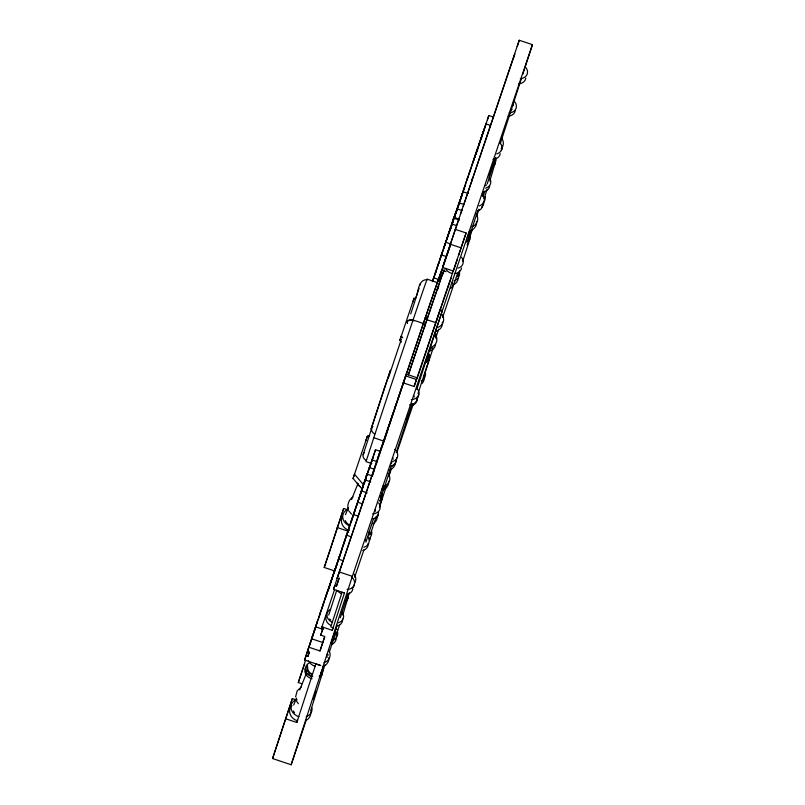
<?xml version="1.0" encoding="UTF-8"?>
<svg xmlns="http://www.w3.org/2000/svg" width="805" height="805" viewBox="0 0 805 805"><rect width="100%" height="100%" fill="white"/><g stroke="black" fill="none" stroke-linecap="round" stroke-linejoin="round"><path stroke-width="1.21" d="M295.576 696.889L297.186 690.851L301.372 686.846M484.54 128.337L484.338 129.001M331.157 581.381L327.464 591.876M417.171 377.817L406.294 374.063L398.163 398.515M420.22 284.527L420.512 283.571L419.989 285.312M452.591 221.435L453.618 218.145L459.414 220.077M453.376 220.298L453.225 220.932L459.897 200.737L453.859 218.558M335.584 568.159L335.766 567.404L330.925 581.28M468.58 193.482L462.865 191.771L458.971 203.152L464.294 204.4M377.605 461.788L371.97 459.897L359.483 496.474M370.662 464.747L369.495 468.188L375.543 449.764C375.18 450.237 372.232 459.524 371.97 459.897M485.968 123.93L486.17 123.185L467.001 179.948M398.304 398.042L398.234 398.113M443.082 273.378L444.119 269.896A99.558 0.553 -71.5 0 0 427.495 317.935A99.558 0.553 -71.5 0 0 408.286 375.019M418.026 393.625L429.387 358.617L428.703 355.689M462.634 261.444L470.221 238.049L470.13 236.59M489.782 181.105L495.769 160.889M417.715 292.457L419.053 288.291M371.689 461.426L372.735 458.095L367.976 472.102M336.701 564.919L336.872 564.386L336.5 565.462L340.253 554.021M372.715 476.067L366.919 474.125L365.883 477.425L366.527 475.695M453.446 271.074L442.549 267.431L519.245 40.25L532.427 44.667L522.737 74.473M464.062 203.866L463.851 204.5L514.767 54.046L513.58 57.688M334.789 570.987L324.224 567.455L343.644 508.478L348.344 510.048M353.073 478.492L354.472 474.195L363.578 484.841L362.18 489.138L353.073 478.492L367.342 436.179L369.666 435.586M330.674 548.396L343.644 508.478M365.943 440.476L367.342 436.179M401.373 342.135L399.884 340.263L401.282 335.967L402.772 337.838M363.115 454.734L371.628 428.532M412.764 302.247L414.152 297.951L399.884 340.263M410.751 313.89L417.332 293.644M426.952 280.039A90.311 0.503 -71.5 0 0 413.046 320.028A90.311 0.503 -71.5 0 0 373.802 437.699L366.023 461.637L371.86 463.589M306.413 719.65L291.148 764.75L272.573 758.531L292.326 698.599L296.844 700.119M285.513 718.704L296.824 722.488L315.852 663.914L320.823 665.584L304.602 659.979L317.291 622.104M310.247 642.943L308.848 647.24M292.326 698.599L272.573 758.531M313.859 632.629L315.228 628.423L313.286 634.139M301.795 683.717L298.303 682.549L305.558 660.241M344.902 540.427L328.249 590.125L329.627 585.909L328.339 589.491M305.96 655.773L307.892 656.417L309.281 652.131L307.359 651.487L308.748 647.19L319.988 650.953L323.127 641.655M344.399 593.013L333.512 589.361L334.699 585.718L336.42 586.292L339.247 577.95M336.42 586.292L338.865 578.775L337.144 578.191L339.177 571.922L352.369 576.33L291.148 764.75M451.303 226.608L449.935 230.834L453.487 220.339M461.335 197.134L465.562 184.375M322.714 629.007L321.366 628.554L321.92 626.843L332.284 630.315L333.159 627.739L330.795 626.944L342.125 592.077M475.735 154.6L488.816 115.518L493.304 117.017M485.687 125.157L475.795 154.469M487.417 119.814L488.816 115.518M319.988 650.953L324.697 636.453L320.732 635.125L323.278 627.296M328.702 615.06L336.782 590.196M408.699 373.852A97.898 0.543 -71.5 0 1 426.922 319.696L427.495 317.935L425.483 317.261A99.558 0.553 -71.5 0 0 399.32 395.134M471.609 181.467L472.515 178.579L472.263 179.233M517.202 46.519L519.245 40.25M332.284 630.315L344.48 592.872M331.298 642.923L337.114 625.012M340.294 617.727L347.991 594.04M310.609 710.936L322.553 672.648M453.789 269.987L457.18 259.683M365.883 542.157L373.58 518.48M336.249 635.236L339.72 624.539M342.809 615.03L348.183 596.948M391.582 465.27L383.532 490.054A5.957 5.031 18 0 1 381.157 493.163M388.533 476.258L390.858 469.104M396.281 452.41L412.17 403.516M416.819 389.207L442.398 310.499L440.104 309.734L435.887 322.694A97.898 0.543 -71.5 0 0 417.664 376.851M370.32 534.631L376.106 516.8M379.588 506.103L382.284 497.792L381.721 494.854M379.397 507.532L386.35 486.14M467.242 237.878L469.486 231.116M423.661 377.143L433.08 348.132M482.426 196.259L483.976 191.479M489.017 175.963L493.284 162.831M469.657 235.744L477.707 210.96M472.364 229.506L467.182 244.951M476.63 216.384L478.955 209.23M483.604 194.921L484.771 191.338M487.236 183.832L495.699 157.78M500.267 143.642L521.187 79.242M457.733 276.528L459.615 270.732M484.117 198.513L487.136 189.225M334.467 571.51L328.601 588.123M366.919 474.125L360.429 493.616M453.618 218.145L449.049 231.84M458.729 204.651L464.938 185.844M378.098 457.532L378.672 455.811M367.754 472.787L369.243 468.047L368.61 469.828M452.963 221.154L453.638 219.091M484.197 129.444L483.131 132.644M385.897 435.726L384.096 441.241L373.802 437.699M312.813 635.095L311.605 638.778L322.835 642.541M336.329 566.076L336.54 565.432M349.41 526.651L346.683 535.033M432.406 281.589L441.975 253.515M378.984 454.845L382.083 445.487M323.429 640.74L324.707 636.886M314.634 629.792L310.167 643.346M314.493 630.053L317.391 621.52M322.956 604.756L339.75 555.349M334.649 570.956L336.077 566.821M347.519 532.155L350.507 523.341M338.764 558.922L341.702 550.067M346.714 534.842L346.985 534.017L345.395 538.656M347.8 531.702L347.559 532.447C350.095 524.79 345.425 538.485 346.462 535.697M367.472 473.622L366.839 475.514M448.757 232.887L446.795 238.632M434.71 275.099L437.97 265.066M458.548 205.205L457.864 207.257M462.754 192.687L461.225 197.316L462.362 193.955M458.679 255.155L466.105 232.957L455.217 229.314M388.181 378.511L401.383 339.136M314.846 628.997L318.005 619.528M316.778 623.744L320.481 612.122M340.424 553.307L341.129 551.214M318.418 618.834L320.098 613.823M340.958 551.898L343.262 544.814M349.209 527.084L351.704 519.758M341.833 549.08L342.558 546.947M343.222 545.609L354.914 510.571M358.919 498.275L360.167 494.552M345.909 537.549L348.666 529.298M438.031 264.744L438.705 262.712M434.428 275.944L433.241 279.466M439.379 260.699L451.263 225.642M432.708 281.136L435.767 272.13M465.411 184.275L467.886 176.869M462.966 191.6L470.724 168.557M320.269 612.897L323.167 604.243M319.454 615.614L325.713 597.028M351.01 521.68L358.295 500.147M357.873 501.263L359.161 497.43M321.638 609.113L323.741 602.844M343.242 545.066L344.651 540.698M352.308 517.947L356.464 505.59M444.038 247.014L446.071 240.937M435.314 273.328L438.695 263.255M453.909 218.286L456.133 211.494L451.615 224.615M447.359 254.209L450.418 245.112L438.121 281.478M325.371 597.552L327.705 590.639M343.997 542.812L345.305 538.756M351.413 521.127L357.963 501.555M344.721 540.658L346.512 535.214L351 536.714M366.527 476.469L362.924 486.985M440.707 256.755L441.341 254.863L446.564 256.614M442.096 252.77L442.72 250.908M477.305 148.885L468.902 174.403M438.514 263.949L452.802 221.707M453.557 219.473L453.014 221.093M393.283 412.532L333.512 589.361M459.263 217.722L442.549 267.431M324.224 567.455L330.271 549.594M473.26 161.362L477.617 148.623M367.805 472.515L365.581 479.227L365.772 478.683M443.636 248.755L445.497 243.281M472.344 164.19L476.178 153.02M334.669 571.007L340.686 553.246M356.535 505.943L362.552 488.082M364.564 482.738L365.742 479.257M451.696 225.481L452.843 222.069M457.019 209.753L457.622 207.962M458.025 206.774L460.832 198.473M304.602 659.979L313.457 633.817M324.868 599.644L327.112 592.903M454.674 216.847L460.993 198.181M298.303 682.549L304.682 663.712M307.892 656.417L309.331 652.151M337.144 578.191L406.294 374.063M372.524 475.101L383.603 442.378M321.366 628.554L334.578 589.542M320.732 635.125L323.127 628.051M296.824 722.488L297.619 720.123M403.214 382.858L414.102 386.501L466.105 232.957M352.369 576.33L532.427 44.667M382.083 489.199L383.25 485.747M322.322 670.102L323.509 666.61M469.567 235.342L471.529 229.536M313.246 699.475L316.063 691.173M322.493 672.185L324.908 665.061M329.325 652.01L336.158 631.834M348.213 596.233L349.42 592.671M354.643 577.245L363.89 549.946M368.71 535.707L369.918 532.145M388.815 476.369L391.22 469.245M396.845 452.631L413.327 403.969M435.837 337.516L438.655 329.205M442.67 317.341L457.542 273.428M459.102 202.659L452.611 221.395M478.482 145.604L480.032 141.056M445.859 242.194L450.438 228.902M432.718 280.865L433.231 279.345M358.758 499.392L361.817 490.456M326.216 595.66L328.017 590.407M462.342 208.686L460.4 214.371M394.42 409.192L396.362 403.506M414.102 386.501L417.191 377.716M414.937 299.188C418.801 293.312 417.342 279.979 426.69 279.647M372.101 476.339L373.993 470.834M480.424 139.919L483.322 131.728L481.621 137.071L481.813 136.528M463.117 206.442L463.74 204.631M362.2 489.349L363.317 486.15M382.284 497.792L379.477 501.042M348.213 598.397L345.405 601.647M322.574 674.097L319.766 677.347M478.381 146.45L478.744 145.474M345.506 514.667L348.293 507.703M351.544 499.583L358.044 483.342M293.704 705.029L296.492 698.076M299.742 689.955L306.242 673.715M495.437 163.697L493.203 165.689M469.798 239.397L467.564 241.389M428.964 359.966L425.08 362.471M352.962 496.957C348.998 499.342 347.106 504.433 348.092 508.901M485.888 123.92L490.386 125.419M456.938 208.847L462.13 210.588M454.03 217.36L458.759 218.95M451.655 223.931L456.294 225.481M445.588 242.235L450.8 243.975M450.226 244.207L461.114 247.849M446.081 271.637L443.847 270.882L442.76 274.092L442.921 273.519A97.898 0.543 -71.5 0 0 426.922 319.696M433.674 277.836L439.289 279.707M427.183 279.174L437.346 282.575M413.046 320.028L424.336 323.801M405.619 375.905L416.517 379.547M375.543 449.764L380.041 451.263M369.314 467.544L374.536 469.285M364.957 479.911L370.753 481.853M361.334 490.899L367.15 492.841M357.561 502.189L362.29 503.779M353.405 514.536L358.597 516.277M337.194 527.527L347.76 531.058M338.482 559.163L342.97 560.672M315.56 626.854L323.419 629.49M351.503 514.133L348.827 510.923M298.383 703.681L296.582 701.236M388.483 474.9L389.016 476.369M436.058 337.204L436.149 338.664M461.547 267.954A8.503 7.195 18 0 1 454.322 273.599M452.128 273.408A8.503 7.195 18 0 1 445.477 268.397M461.567 257.288A8.503 7.195 18 0 1 458.105 268.156M452.732 285.161A5.957 5.031 18 0 1 450.488 288.351M452.34 282.505A5.957 5.031 18 0 1 452.742 283.833M482.628 203.826A8.503 7.195 18 0 1 477.506 211.061M482.638 195.052A8.503 7.195 18 0 1 479.176 205.929M470.06 233.158A5.957 5.031 18 0 1 467.806 237.676M500.237 153.715A8.503 7.195 18 0 1 493.012 159.36M500.257 143.049A8.503 7.195 18 0 1 496.796 153.916M365.581 539.511A5.957 5.031 18 0 1 365.933 540.829M375.2 509.897A5.957 5.031 18 0 1 375.553 511.225M310.72 712.153A10.747 9.086 18 0 1 306.353 720.173M297.548 720.857A10.747 9.086 18 0 1 291.974 705.603M312.068 708.018A10.747 9.086 18 0 1 306.101 716.722M298.886 716.712A10.747 9.086 18 0 1 290.967 708.008A10.747 9.086 18 0 1 296.924 699.314M328.873 657.574A10.948 9.258 18 0 1 322.805 666.439M315.449 666.429A10.948 9.258 18 0 1 308.396 660.794M327.414 653.59A10.948 9.258 18 0 1 328.239 655.139M328.621 649.877A10.948 9.258 18 0 1 324.002 662.726M322.181 670.243A7.416 6.269 18 0 1 320.611 673.101M311.938 674.117A7.416 6.269 18 0 1 307.741 666.922M326.599 655.169A9.61 8.131 18 0 1 327.162 657.313M294.58 712.807A9.026 7.637 18 0 1 293.483 710.936M322.161 671.471A8.815 7.456 18 0 1 320.229 676.834M312.088 678.796A8.815 7.456 18 0 1 305.588 667.667M322.765 669.609A8.815 7.456 18 0 1 319.172 676.19M310.519 676.18A8.815 7.456 18 0 1 309.04 663.028M312.813 676.582A7.798 6.591 18 0 1 307.812 673.453M306.866 671.833A7.798 6.591 18 0 1 306.413 670.092M322.191 670.193A7.798 6.591 18 0 1 320.551 673.201M311.424 674.268A7.798 6.591 18 0 1 307.591 665.091M458.206 278.691A10.747 9.086 18 0 1 452.571 285.171M459.544 272.15A10.747 9.086 18 0 1 453.919 281.036M476.449 221.435A10.948 9.258 18 0 1 470.714 230.492M476.057 213.768A10.948 9.258 18 0 1 471.921 226.779M469.385 235.583A7.416 6.269 18 0 1 468.43 236.932M469.718 237.415A8.815 7.456 18 0 1 466.377 242.134M470.321 233.581A8.815 7.456 18 0 1 466.981 240.272M469.355 235.654A7.798 6.591 18 0 1 468.349 237.083M483.835 202.991A10.747 9.086 18 0 1 481.732 207.217M485.184 196.45A10.747 9.086 18 0 1 483.081 203.081M502.079 145.735A10.948 9.258 18 0 1 501.344 150.495M501.696 138.068A10.948 9.258 18 0 1 501.143 148.774M494.069 161.231A7.416 6.269 18 0 0 495.518 158.323A7.798 6.591 18 0 1 493.988 161.382M495.357 161.714A8.815 7.456 18 0 1 492.016 166.434M495.961 157.881A8.815 7.456 18 0 1 494.23 163.314M377.193 515.884A10.747 9.086 18 0 1 372.826 523.904M378.451 514.143A10.747 9.086 18 0 1 376.187 518.299M395.255 463.75A10.948 9.258 18 0 1 389.268 470.17M396.553 457.592A10.948 9.258 18 0 1 394.158 464.264M393.534 464.817A10.948 9.258 18 0 1 390.475 466.457M389.228 473.34A8.815 7.456 18 0 1 389.157 475.312M368.157 543.435A8.503 7.195 18 0 1 362.763 550.509M367.674 536.533A8.503 7.195 18 0 1 363.82 547.279M352.811 589.119A8.503 7.195 18 0 1 347.498 594.301M341.079 593.567A8.503 7.195 18 0 1 337.718 590.89M351.523 576.913A8.503 7.195 18 0 1 354.24 584.893A8.503 7.195 18 0 1 347.036 589.411M407.431 323.016A5.746 2.918 18.7 0 1 414.052 320.833M374.717 433.965A5.776 4.649 18.1 0 1 371.85 430.977A5.695 4.588 18.1 0 1 372.906 426.489M364.424 452.581A5.655 4.78 18 0 0 363.297 457.27L363.951 458.478A5.796 4.9 18 0 0 366.154 460.349M396.09 459.655A8.503 7.195 18 0 1 390.697 466.729M394.732 449.341A8.503 7.195 18 0 1 392.367 461.597M383.23 487.397A5.957 5.031 18 0 1 383.583 488.726M391.864 462.845A5.957 5.031 18 0 1 390.747 463.66M392.82 457.894A5.957 5.031 18 0 1 393.162 459.222M447.017 290.031A97.898 0.543 -71.5 0 0 435.887 322.694L424.909 319.022L425.483 317.261A99.558 0.553 -71.5 0 1 441.724 270.571M447.429 288.854A97.898 0.543 -71.5 0 1 450.337 280.532M450.709 279.456A97.898 0.543 -71.5 0 1 451.323 277.785M424.406 327.313A90.311 0.503 -71.5 0 1 425.473 324.184M438.685 286.479A90.311 0.503 -71.5 0 1 437.86 289.096M437.427 289.247A90.311 0.503 -71.5 0 1 438.614 285.876M439.349 276.85A97.898 0.543 -71.5 0 1 439.57 277.252M439.037 277.755A97.898 0.543 -71.5 0 0 424.909 319.022A97.898 0.543 -71.5 0 0 399.079 395.929M386.239 434.68A97.898 0.543 -71.5 0 1 388.433 428.039M388.805 426.892A97.898 0.543 -71.5 0 1 391.643 418.318M392.015 417.211A97.898 0.543 -71.5 0 1 398.717 397.036M441.492 271.345A99.558 0.553 -71.5 0 1 439.54 277.504M383.17 443.968A99.558 0.553 -71.5 0 1 385.826 435.857M386.179 434.781A99.558 0.553 -71.5 0 1 388.433 427.958M388.825 426.781A99.558 0.553 -71.5 0 1 391.723 417.996M392.105 416.859A99.558 0.553 -71.5 0 1 395.617 406.263M395.98 405.177A99.558 0.553 -71.5 0 1 398.948 396.271M349.35 530.485A10.747 9.086 18 0 1 342.316 517.152M348.947 525.665A10.747 9.086 18 0 1 347.136 509.625M349.954 525.293A9.026 7.637 18 0 1 345.285 520.563M359.795 486.472A8.815 7.456 18 0 1 357.168 483.06M378.481 511.668A8.503 7.195 18 0 1 373.087 518.742M378.612 502.863A8.503 7.195 18 0 1 372.624 513.852M336.359 636.453A10.747 9.086 18 0 1 331.992 644.473M337.708 632.317A10.747 9.086 18 0 1 331.741 641.022M336.279 628.403A10.747 9.086 18 0 1 337.074 629.923M354.421 584.319A10.948 9.258 18 0 1 352.117 588.546M354.26 574.176A10.948 9.258 18 0 1 354.814 582.88M347.82 594.543A7.416 6.269 18 0 1 347.257 596.082A7.798 6.591 18 0 0 347.83 594.492M334.347 638.727A9.026 7.637 18 0 1 332.646 639.965M347.79 595.77A8.815 7.456 18 0 1 345.868 601.134M348.394 593.909A8.815 7.456 18 0 1 346.472 599.282M330.775 620.021A5.957 5.031 18 0 1 329.728 618.954M342.568 618.995A8.503 7.195 18 0 1 337.174 626.069M330.754 625.334A8.503 7.195 18 0 1 326.578 615.322M342.085 612.102A8.503 7.195 18 0 1 338.231 622.839M331.811 622.104A8.503 7.195 18 0 1 330.382 609.415M369.002 531.934A10.747 9.086 18 0 1 369.807 533.453M370.34 538.243A10.747 9.086 18 0 1 369.545 540.477M371.779 531.713A10.747 9.086 18 0 1 369.425 538.253M388.584 481.269A10.948 9.258 18 0 1 382.516 490.124M388.332 473.571A10.948 9.258 18 0 1 383.713 486.421M380.322 496.796A7.416 6.269 18 0 0 381.892 493.928A7.798 6.591 18 0 1 380.262 496.896M381.872 495.166A8.815 7.456 18 0 1 379.94 500.529M382.476 493.304A8.815 7.456 18 0 1 380.544 498.667M381.369 495.528A7.798 6.591 18 0 1 380.785 497.148M417.101 399.32A8.503 7.195 18 0 1 409.644 404.754M417.302 388.624A8.503 7.195 18 0 1 411.315 399.612M408.065 413.609A5.957 5.031 18 0 1 405.992 419.375M413.891 395.658A5.957 5.031 18 0 1 414.243 396.986M489.722 186.066A8.503 7.195 18 0 1 484.61 191.399M489.118 177.301A8.503 7.195 18 0 1 485.657 188.169M512.061 109.359A5.957 5.031 18 0 1 510.974 110.205M512.835 104.368A5.957 5.031 18 0 1 513.228 105.686M407.39 323.147A5.746 3.22 18.7 0 1 412.703 320.118M525.826 78.155A8.503 7.195 18 0 1 518.601 83.801M525.846 67.479A8.503 7.195 18 0 1 520.272 78.659M515.321 110.496A8.503 7.195 18 0 1 508.086 116.141M514.707 101.732A8.503 7.195 18 0 1 509.132 112.921M417.372 399.26A10.747 9.086 18 0 1 411.737 405.74M418.711 392.719A10.747 9.086 18 0 1 416.608 399.35M435.606 344.46A10.948 9.258 18 0 1 429.88 351.061M435.223 334.337A10.948 9.258 18 0 1 430.232 347.619M427.596 357.5A7.416 6.269 18 0 0 429.045 354.592A7.798 6.591 18 0 1 427.515 357.651M432.013 347.73A9.61 8.131 18 0 1 430.262 349.098M428.884 356.011A8.815 7.456 18 0 1 425.543 362.703M429.488 354.15A8.815 7.456 18 0 1 426.147 360.841M428.512 356.233A7.798 6.591 18 0 1 427.988 357.873M424.134 376.901A10.747 9.086 18 0 1 422.021 383.522M425.473 372.755A10.747 9.086 18 0 1 421.407 380.916M442.368 322.05A10.948 9.258 18 0 1 435.787 331.368M441.985 314.383A10.948 9.258 18 0 1 437.84 327.383M436.25 334.196A8.815 7.456 18 0 1 436.25 336.168M486.472 184.919A5.957 5.031 18 0 1 485.385 185.764M432.889 280.462L433.674 278.067L432.889 280.462M456.395 211.534L456.717 210.638L456.395 211.534M384.035 389.218L371.065 429.146L390.485 370.169L384.035 389.218M435.314 336.188A7.416 6.269 18 0 0 435.807 334.628A7.798 6.591 18 0 1 435.284 336.269"/></g></svg>
